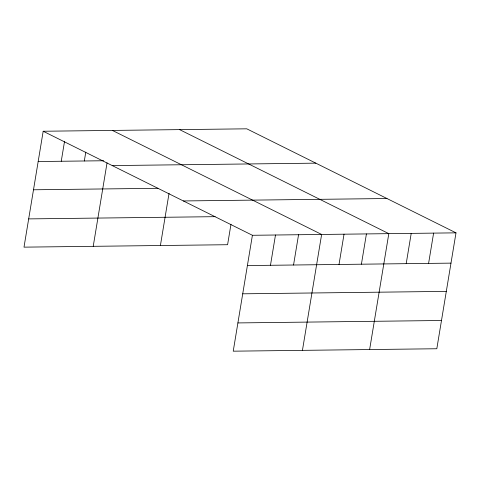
<?xml version="1.0" encoding="UTF-8"?>
<svg xmlns="http://www.w3.org/2000/svg" width="480" height="480" viewBox="0 0 480 480"><rect width="100%" height="100%" fill="white"/><g stroke="black" fill="none" stroke-linecap="round" stroke-linejoin="round"><path stroke-width="0.72" d="M43.188 131.25L252.408 235.284L233.226 351.18L436.812 348.75L456 232.848L246.774 128.82L43.188 131.25L24 247.152L227.592 244.716L230.982 224.238M61.248 161.256L64.548 141.318M84.318 160.98L85.788 152.118M93.222 246.324L107.046 162.828M160.404 245.52L169.056 193.254M270.468 265.284L275.484 235.008M293.544 265.014L298.56 234.732M302.442 350.352L321.63 234.456L112.41 130.428M339.012 264.468L344.028 234.186M361.41 264.204L366.42 233.922M369.63 349.548L388.818 233.652L179.592 129.624M406.2 263.664L411.21 233.388M428.592 263.4L433.608 233.118M38.172 161.532L103.674 160.752M112.23 165.582L315.822 163.152M33.498 189.786L157.956 188.298M183.366 200.952L386.958 198.522M28.68 218.898L215.1 216.672M252.408 235.284L456 232.848M247.398 265.56L450.99 263.13M242.718 293.814L446.31 291.384M237.9 322.926L441.492 320.496"/></g></svg>
